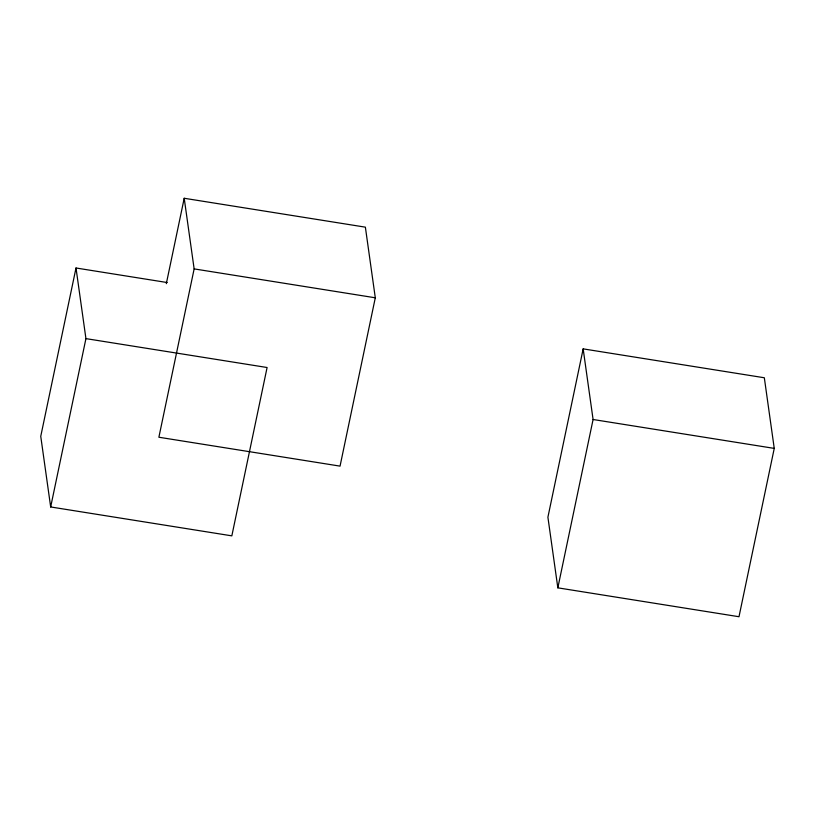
<?xml version="1.0" encoding="UTF-8"?>
<svg xmlns="http://www.w3.org/2000/svg" width="815" height="815" viewBox="0 0 815 815"><rect width="100%" height="100%" fill="white"/><g stroke="black" fill="none" stroke-linecap="round" stroke-linejoin="round"><path stroke-width="1.22" d="M76.009 267.992L40.75 436.331L50.673 506.961L231.837 535.852L267.096 367.514L85.932 338.622L76.009 267.992L167.207 282.54M50.673 506.961L85.932 338.622M166.321 283.681L184.21 198.269L365.375 227.161L375.297 297.791L340.049 466.129L158.884 437.237L194.143 268.899L184.21 198.269M583.163 348.871L547.904 517.209L557.837 587.839L738.991 616.731L774.25 448.393L764.327 377.763L583.163 348.871L593.086 419.501L557.837 587.839M194.143 268.899L375.297 297.791M593.086 419.501L774.25 448.393"/></g></svg>
